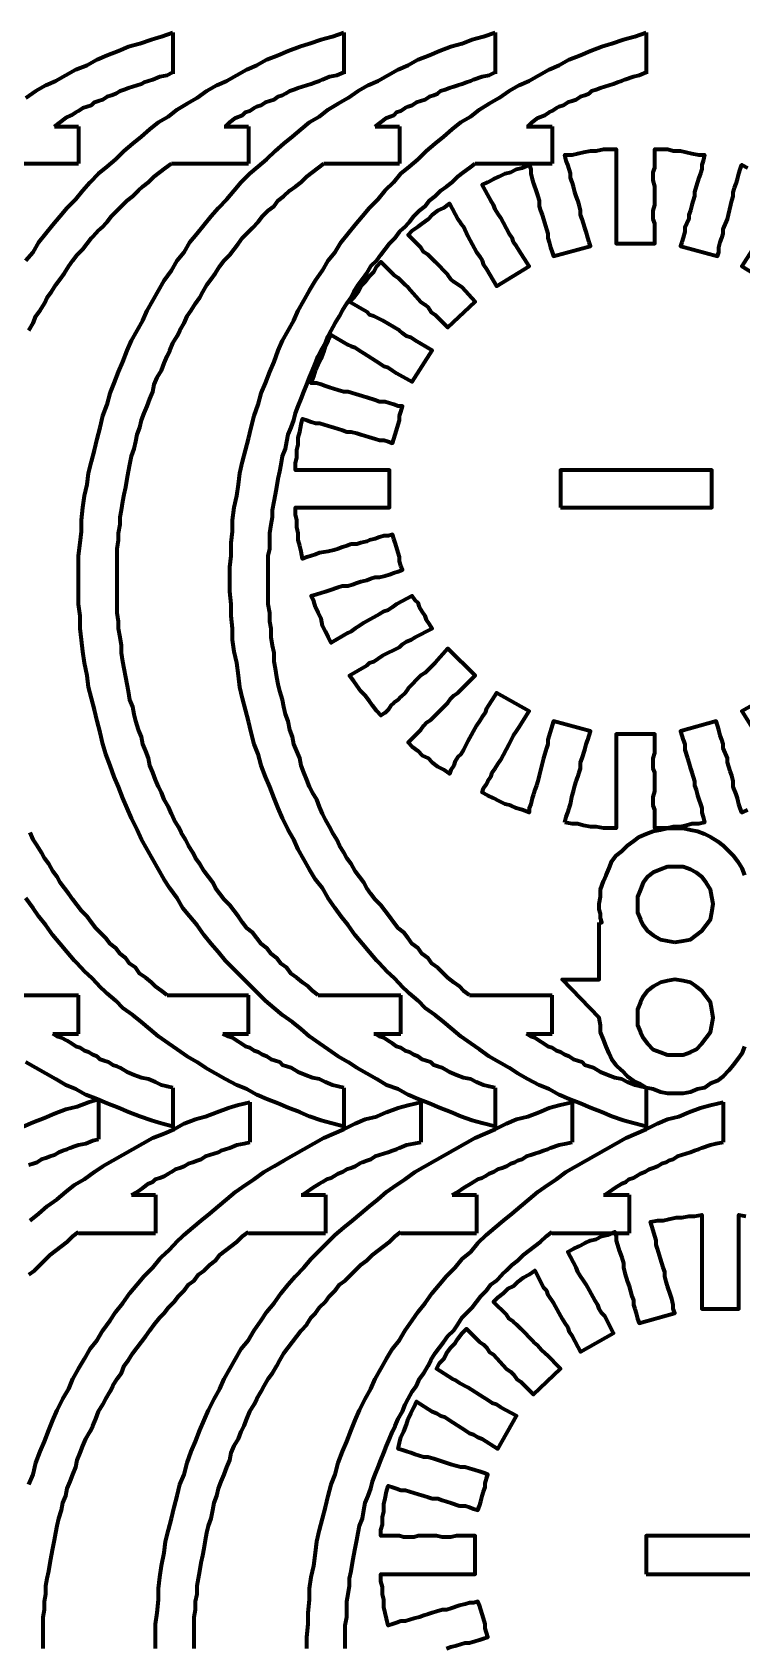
# Model space of a CAD drawing. Header units: inches. Extents: x 3 to 395, y -1 to 557.
# Drawn here: x 268.8 to 324.1, y 429.6 to 555.4 of the extents above; entities that cross this region are included whole.
import ezdxf

# ---------------------------------------------------------------- set-up
doc = ezdxf.new("R2010")
doc.units = ezdxf.units.IN
doc.layers.add('P', color=250, linetype='CONTINUOUS', lineweight=100)

msp = doc.modelspace()

# ---------------------------------------------------------------- linework, layer by layer
at = {"layer": 'P', "color": 0, "linetype": 'CONTINUOUS'}
for points in [[(268.33, 550.33), (269.11, 550.89), (269.89, 551.33), (270.67, 551.67), (271.44, 552.11), (272.22, 552.56), (273.11, 552.89), (273.89, 553.33), (274.67, 553.67), (275.56, 554), (276.33, 554.33), (277.22, 554.56), (278.11, 554.89), (278.89, 555.11), (279.78, 555.44)], [(268.33, 537.67), (268.89, 538.33), (269.33, 539.11), (269.89, 539.78), (270.44, 540.44), (271, 541.11), (271.56, 541.78), (272.22, 542.44), (272.78, 543.11), (273.33, 543.78), (274, 544.44), (274.67, 545), (275.33, 545.56), (276, 546.22), (276.67, 546.78), (277.33, 547.33), (278, 547.89), (278.67, 548.44), (279.44, 548.89), (280.11, 549.44), (280.89, 549.89), (281.67, 550.33), (282.44, 550.89), (283.22, 551.33), (284, 551.67), (284.78, 552.11), (285.56, 552.56), (286.33, 552.89), (287.11, 553.33), (288, 553.67), (288.78, 554), (289.67, 554.33), (290.44, 554.56), (291.33, 554.89), (292.22, 555.11), (293.11, 555.44)], [(272.44, 512.78), (272.44, 513.78), (272.44, 514.67), (272.56, 515.67), (272.67, 516.56), (272.67, 517.44), (272.78, 518.44), (272.89, 519.33), (273.11, 520.22), (273.22, 521.11), (273.44, 522), (273.67, 522.89), (273.89, 523.78), (274.11, 524.67), (274.33, 525.56), (274.67, 526.44), (274.89, 527.33), (275.22, 528.11), (275.56, 529), (275.89, 529.78), (276.22, 530.67), (276.56, 531.44), (277, 532.22), (277.44, 533), (277.78, 533.78), (278.22, 534.56), (278.67, 535.33), (279.11, 536.11), (279.67, 536.89), (280.11, 537.67), (280.67, 538.33), (281.11, 539.11), (281.67, 539.78), (282.22, 540.44), (282.78, 541.11), (283.33, 541.78), (284, 542.44), (284.56, 543.11), (285.11, 543.78), (285.78, 544.44), (286.44, 545), (287.11, 545.56), (287.78, 546.22), (288.44, 546.78), (289.11, 547.33), (289.78, 547.89), (290.44, 548.44), (291.22, 548.89), (291.89, 549.44), (292.67, 549.89), (293.44, 550.33), (294.22, 550.89), (295, 551.33), (295.78, 551.67), (296.56, 552.11), (297.33, 552.56), (298.11, 552.89), (298.89, 553.33), (299.78, 553.67), (300.56, 554), (301.44, 554.33), (302.33, 554.56), (303.11, 554.89), (304, 555.11), (304.89, 555.44)], [(279.78, 555.44), (279.78, 552.22)], [(284.22, 512.78), (284.22, 513.78), (284.33, 514.67), (284.33, 515.67), (284.44, 516.56), (284.44, 517.44), (284.56, 518.44), (284.78, 519.33), (284.89, 520.22), (285, 521.11), (285.22, 522), (285.44, 522.89), (285.67, 523.78), (285.89, 524.67), (286.11, 525.56), (286.44, 526.44), (286.67, 527.33), (287, 528.11), (287.33, 529), (287.67, 529.78), (288, 530.67), (288.33, 531.44), (288.78, 532.22), (289.22, 533), (289.56, 533.78), (290, 534.56), (290.44, 535.33), (290.89, 536.11), (291.44, 536.89), (291.89, 537.67), (292.44, 538.33), (292.89, 539.11), (293.44, 539.78), (294, 540.44), (294.56, 541.11), (295.11, 541.78), (295.78, 542.44), (296.33, 543.11), (297, 543.78), (297.56, 544.44), (298.22, 545), (298.89, 545.56), (299.56, 546.22), (300.22, 546.78), (300.89, 547.33), (301.56, 547.89), (302.22, 548.44), (303, 548.89), (303.67, 549.44), (304.44, 549.89), (305.22, 550.33), (306, 550.89), (306.78, 551.33), (307.56, 551.67), (308.33, 552.11), (309.11, 552.56), (309.89, 552.89), (310.67, 553.33), (311.56, 553.67), (312.33, 554), (313.22, 554.33), (314, 554.56), (314.89, 554.89), (315.78, 555.11), (316.67, 555.44)], [(293.11, 555.44), (293.11, 552.22)], [(304.89, 555.44), (304.89, 552.22)], [(316.67, 555.44), (316.67, 552.22)], [(270.56, 548.11), (271, 548.44), (271.44, 548.78), (271.89, 549), (272.22, 549.22), (272.44, 549.33), (272.78, 549.56), (273.11, 549.67), (273.44, 549.78), (273.67, 550), (274, 550.11), (274.33, 550.22), (274.67, 550.44), (275, 550.56), (275.33, 550.67), (275.67, 550.89), (276, 551), (276.33, 551.11), (276.67, 551.22), (277, 551.33), (277.33, 551.44), (277.56, 551.56), (277.89, 551.67), (278.22, 551.78), (278.78, 552), (279.33, 552.11), (279.78, 552.33)], [(283.89, 548.11), (284.22, 548.44), (284.67, 548.78), (285.22, 549), (285.44, 549.22), (285.78, 549.33), (286.11, 549.56), (286.33, 549.67), (286.67, 549.78), (287, 550), (287.33, 550.11), (287.67, 550.22), (288, 550.44), (288.33, 550.56), (288.56, 550.67), (288.89, 550.89), (289.22, 551), (289.56, 551.11), (289.89, 551.22), (290.22, 551.33), (290.56, 551.44), (290.89, 551.56), (291.22, 551.67), (291.44, 551.78), (292, 552), (292.56, 552.11), (293.11, 552.33)], [(295.56, 548.11), (296, 548.44), (296.44, 548.78), (297, 549), (297.22, 549.22), (297.56, 549.33), (297.89, 549.56), (298.11, 549.67), (298.44, 549.78), (298.78, 550), (299.11, 550.11), (299.44, 550.22), (299.78, 550.44), (300.11, 550.56), (300.44, 550.67), (300.67, 550.89), (301, 551), (301.33, 551.11), (301.67, 551.22), (302, 551.33), (302.33, 551.44), (302.67, 551.56), (303, 551.67), (303.22, 551.78), (303.89, 552), (304.44, 552.11), (304.89, 552.33)], [(307.44, 548.11), (307.78, 548.44), (308.22, 548.78), (308.78, 549), (309.11, 549.22), (309.33, 549.33), (309.67, 549.56), (309.89, 549.67), (310.22, 549.78), (310.56, 550), (310.89, 550.11), (311.22, 550.22), (311.56, 550.44), (311.89, 550.56), (312.22, 550.67), (312.44, 550.89), (312.78, 551), (313.11, 551.11), (313.44, 551.22), (313.78, 551.33), (314.11, 551.44), (314.44, 551.56), (314.78, 551.67), (315, 551.78), (315.67, 552), (316.11, 552.11), (316.67, 552.33)], [(270.56, 548.11), (272.44, 548.11)], [(272.44, 548.11), (272.44, 545.22)], [(283.78, 548.11), (285.67, 548.11)], [(285.67, 548.11), (285.67, 545.22)], [(295.56, 548.11), (297.44, 548.11)], [(297.44, 548.11), (297.44, 545.22)], [(307.33, 548.11), (309.33, 548.11)], [(309.33, 548.11), (309.33, 545.22)], [(293.44, 512.33), (293.78, 512.44), (294.11, 512.56), (294.44, 512.67), (294.89, 512.78), (295.22, 512.89), (295.56, 513), (295.89, 513), (296.33, 513.11), (296.67, 513.22), (297, 513.33), (297.33, 513.44), (297.67, 513.56), (297.56, 513.89), (297.44, 514.22), (297.44, 514.56), (297.33, 514.89), (297.22, 515.33), (297.11, 515.67), (297, 516), (296.89, 516.33), (296.56, 516.22), (296.22, 516.22), (295.89, 516.11), (295.56, 516), (295.11, 515.89), (294.89, 515.78), (294.44, 515.67), (294.11, 515.56), (293.67, 515.56), (293.33, 515.44), (293, 515.33), (292.67, 515.22), (292.33, 515.11), (291.89, 515), (291.22, 514.89), (290.89, 514.78), (290.56, 514.67), (290.22, 514.56), (289.89, 514.44), (289.78, 515), (289.67, 515.44), (289.56, 515.89), (289.56, 516.44), (289.44, 516.89), (289.44, 517.44), (289.33, 517.89), (289.33, 518.44), (290.78, 518.44), (291.11, 518.44), (291.44, 518.44), (291.89, 518.44), (292.22, 518.44), (293.67, 518.44), (294.11, 518.44), (294.44, 518.44), (294.78, 518.44), (295.22, 518.44), (296.67, 518.44), (296.67, 521.33), (295.22, 521.33), (294.89, 521.33), (294.44, 521.33), (294.11, 521.33), (293.67, 521.33), (292.22, 521.33), (291.89, 521.33), (291.44, 521.33), (291.11, 521.33), (290.78, 521.33), (289.33, 521.33), (289.33, 521.89), (289.44, 522.33), (289.44, 522.89), (289.56, 523.33), (289.56, 523.89), (289.67, 524.33), (289.78, 524.89), (289.89, 525.33), (290.22, 525.22), (290.56, 525.11), (290.89, 525), (291.22, 525), (291.89, 524.78), (292.33, 524.67), (292.67, 524.56), (293, 524.44), (293.33, 524.33), (293.67, 524.33), (294.11, 524.22), (294.44, 524.11), (294.78, 524), (295.56, 523.78), (295.89, 523.67), (296.22, 523.67), (296.56, 523.56), (296.89, 523.44), (297, 523.78), (297.11, 524.11), (297.22, 524.44), (297.33, 524.89), (297.44, 525.22), (297.44, 525.56), (297.56, 525.89), (297.67, 526.33), (297.33, 526.33), (297, 526.44), (296.67, 526.56), (296.33, 526.67), (295.89, 526.67), (295.56, 526.78), (294.89, 527), (293.44, 527.44), (293.11, 527.44), (292.67, 527.56), (292, 527.78), (291.67, 527.89), (291.33, 528), (291, 528.11), (290.56, 528.11), (290.78, 528.67), (290.89, 529.11), (291.11, 529.56), (291.33, 530), (291.56, 530.56), (291.67, 531), (291.89, 531.44), (292.11, 531.89), (293.44, 531.11), (293.67, 531), (294, 530.89), (294.33, 530.67), (294.67, 530.44), (295.89, 529.67), (296.22, 529.44), (296.56, 529.33), (296.89, 529.11), (297.22, 528.89), (298.44, 528.22), (300, 530.67), (298.67, 531.44), (298.33, 531.67), (298, 531.78), (297.67, 532), (297.44, 532.22), (296.11, 533), (295.44, 533.33), (295.11, 533.44), (294.89, 533.67), (293.56, 534.44), (293.89, 534.78), (294.22, 535.22), (294.44, 535.67), (294.78, 536), (295.11, 536.44), (295.44, 536.78), (295.67, 537.22), (296, 537.56), (297, 536.56), (297.33, 536.33), (297.56, 536.11), (297.89, 535.78), (298.11, 535.56), (299.11, 534.44), (299.44, 534.22), (299.67, 534), (299.89, 533.67), (300.22, 533.44), (301.22, 532.44), (303.33, 534.44), (302.33, 535.56), (301.67, 536), (301.44, 536.22), (301.22, 536.56), (300.22, 537.56), (299.89, 537.89), (299.67, 538.11), (299.33, 538.33), (299.11, 538.67), (298.11, 539.67), (298.44, 540), (298.89, 540.33), (299.22, 540.56), (299.67, 540.89), (300, 541.22), (300.44, 541.56), (300.89, 541.78), (301.33, 542.11), (302, 540.89), (302.22, 540.56), (302.44, 540.33), (302.78, 539.56), (303.44, 538.33), (303.67, 538), (303.89, 537.67), (304, 537.33), (304.22, 537), (305, 535.67), (307.56, 537.22), (306.78, 538.44), (306.56, 538.78), (306.33, 539.11), (306.22, 539.44), (306, 539.78), (305.33, 541), (305.11, 541.33), (304.89, 541.67), (304.78, 542), (304.56, 542.33), (303.89, 543.56), (304.33, 543.78), (304.78, 544), (305.22, 544.22), (305.67, 544.44), (306.11, 544.56), (306.56, 544.78), (307, 544.89), (307.56, 545.11), (307.67, 544.78), (307.67, 544.44), (307.78, 544), (307.89, 543.67), (308.11, 543), (308.22, 542.67), (308.33, 542.33), (308.33, 541.89), (308.44, 541.56), (308.56, 541.22), (308.67, 540.89), (308.89, 540.11), (309, 539.78), (309, 539.44), (309.11, 539.11), (309.22, 538.67), (309.33, 538.33), (309.44, 538), (312.33, 538.78), (312.22, 539.11), (312.11, 539.44), (312, 539.89), (311.89, 540.22), (311.67, 540.89), (311.56, 541.22), (311.56, 541.56), (311.44, 542), (311.33, 542.33), (311.22, 542.67), (311.11, 543), (311, 543.44), (310.89, 543.78), (310.78, 544.11), (310.78, 544.44), (310.67, 544.78), (310.56, 545.11), (310.44, 545.44), (310.33, 545.89), (310.89, 545.89), (311.33, 546), (311.78, 546.11), (312.33, 546.22), (312.78, 546.22), (313.33, 546.33), (313.78, 546.33), (314.33, 546.33), (314.33, 544.89), (314.33, 544.56), (314.33, 544.22), (314.33, 543.89), (314.33, 543.44), (314.33, 542), (314.33, 541.56), (314.33, 541.22), (314.33, 540.89), (314.33, 540.56), (314.33, 539), (317.33, 539), (317.33, 540.56), (317.22, 540.89), (317.22, 541.22), (317.22, 541.56), (317.33, 542), (317.33, 543.44), (317.22, 543.89), (317.22, 544.22), (317.22, 544.56), (317.33, 544.89), (317.33, 546.33), (317.78, 546.33), (318.33, 546.33), (318.78, 546.22), (319.33, 546.22), (319.78, 546.11), (320.22, 546), (320.78, 545.89), (321.22, 545.89), (321.11, 545.44), (321, 545.11), (321, 544.78), (320.89, 544.44), (320.78, 544.11), (320.67, 543.78), (320.56, 543.44), (320.44, 543), (320.44, 542.67), (320.33, 542.33), (320.22, 542), (320.11, 541.56), (320, 541.22), (320, 540.89), (319.67, 540.22), (319.67, 539.89), (319.56, 539.44), (319.44, 539.11), (319.33, 538.78), (322.22, 538), (322.33, 538.33), (322.33, 538.67), (322.44, 539.11), (322.56, 539.44), (322.67, 539.78), (322.67, 540.11), (323, 540.89), (323.33, 542.33), (323.44, 542.67), (323.44, 543), (323.56, 543.33), (323.67, 543.67), (323.78, 544), (323.89, 544.44), (324, 544.78), (324.11, 545.11), (324.56, 544.89)], [(266.44, 545.22), (272.44, 545.22)], [(268.56, 532.22), (268.89, 532.78), (269.11, 533.33), (269.44, 533.78), (269.78, 534.33), (270, 534.78), (270.33, 535.22), (270.67, 535.78), (271, 536.22), (271.33, 536.67), (271.67, 537.22), (272, 537.67), (272.33, 538.11), (272.78, 538.56), (273.11, 539), (273.44, 539.44), (273.89, 539.89), (274.22, 540.22), (274.67, 540.67), (275, 541.11), (275.44, 541.56), (275.78, 541.89), (276.22, 542.33), (276.67, 542.67), (277.11, 543.11), (277.44, 543.44), (277.89, 543.78), (278.33, 544.22), (278.78, 544.56), (279.22, 544.89), (279.67, 545.22)], [(275.44, 512.78), (275.44, 513.44), (275.44, 514), (275.44, 514.67), (275.44, 515.22), (275.56, 515.89), (275.56, 516.44), (275.67, 517.11), (275.67, 517.67), (275.78, 518.22), (275.89, 518.89), (276, 519.44), (276.11, 520), (276.22, 520.67), (276.33, 521.22), (276.44, 521.78), (276.56, 522.44), (276.78, 523), (276.89, 523.56), (277, 524.11), (277.22, 524.67), (277.33, 525.22), (277.56, 525.78), (277.78, 526.33), (278, 526.89), (278.22, 527.44), (278.33, 528), (278.56, 528.56), (278.89, 529.11), (279.11, 529.67), (279.33, 530.22), (279.56, 530.67), (279.78, 531.22), (280.11, 531.78), (280.33, 532.22), (280.67, 532.78), (280.89, 533.33), (281.22, 533.78), (281.56, 534.33), (281.89, 534.78), (282.11, 535.22), (282.44, 535.78), (282.78, 536.22), (283.11, 536.67), (283.44, 537.22), (283.78, 537.67), (284.22, 538.11), (284.56, 538.56), (284.89, 539), (285.22, 539.44), (285.67, 539.89), (286, 540.22), (286.44, 540.67), (286.78, 541.11), (287.22, 541.56), (287.67, 541.89), (288, 542.33), (288.44, 542.67), (288.89, 543.11), (289.33, 543.44), (289.78, 543.78), (290.22, 544.22), (290.67, 544.56), (291.11, 544.89), (291.56, 545.22)], [(279.67, 545.22), (285.67, 545.22)], [(287.22, 512.78), (287.22, 513.44), (287.22, 514), (287.22, 514.67), (287.33, 515.22), (287.33, 515.89), (287.33, 516.44), (287.44, 517.11), (287.56, 517.67), (287.56, 518.22), (287.67, 518.89), (287.78, 519.44), (287.89, 520), (288, 520.67), (288.11, 521.22), (288.22, 521.78), (288.33, 522.44), (288.56, 523), (288.67, 523.56), (288.78, 524.11), (289, 524.67), (289.22, 525.22), (289.33, 525.78), (289.56, 526.33), (289.78, 526.89), (290, 527.44), (290.22, 528), (290.44, 528.56), (290.67, 529.11), (290.89, 529.67), (291.11, 530.22), (291.33, 530.67), (291.67, 531.22), (291.89, 531.78), (292.11, 532.22), (292.44, 532.78), (292.78, 533.33), (293, 533.78), (293.33, 534.33), (293.67, 534.78), (293.89, 535.22), (294.22, 535.78), (294.56, 536.22), (294.89, 536.67), (295.22, 537.22), (295.67, 537.67), (296, 538.11), (296.33, 538.56), (296.67, 539), (297.11, 539.44), (297.44, 539.89), (297.78, 540.22), (298.22, 540.67), (298.56, 541.11), (299, 541.56), (299.44, 541.89), (299.78, 542.33), (300.22, 542.67), (300.67, 543.11), (301.11, 543.44), (301.56, 543.78), (302, 544.22), (302.44, 544.56), (302.89, 544.89), (303.33, 545.22)], [(291.56, 545.22), (297.44, 545.22)], [(303.33, 545.22), (309.33, 545.22)], [(324.89, 538.44), (324.11, 537.22), (326.67, 535.67)], [(310, 518.44), (321.78, 518.44), (321.78, 521.33), (310, 521.33), (310, 518.44)], [(304.89, 470.22), (304, 470.44), (303.11, 470.67), (302.22, 471), (301.44, 471.33), (300.56, 471.67), (299.78, 472), (298.89, 472.33), (298.11, 472.67), (297.33, 473.11), (296.44, 473.44), (295.67, 473.89), (294.89, 474.33), (294.11, 474.78), (293.44, 475.22), (292.67, 475.67), (291.89, 476.22), (291.22, 476.67), (290.44, 477.22), (289.78, 477.78), (289.11, 478.33), (288.33, 478.89), (287.67, 479.44), (287, 480), (286.44, 480.56), (285.78, 481.22), (285.11, 481.89), (284.56, 482.44), (283.89, 483.11), (283.33, 483.78), (282.78, 484.44), (282.22, 485.11), (281.67, 485.89), (281.11, 486.56), (280.56, 487.22), (280.11, 488), (279.56, 488.78), (279.11, 489.44), (278.67, 490.22), (278.22, 491), (277.78, 491.78), (277.33, 492.56), (277, 493.33), (276.56, 494.22), (276.22, 495), (275.89, 495.78), (275.56, 496.67), (275.22, 497.44), (274.89, 498.33), (274.56, 499.22), (274.33, 500), (274.11, 500.89), (273.89, 501.78), (273.67, 502.67), (273.44, 503.56), (273.22, 504.44), (273.11, 505.33), (272.89, 506.33), (272.78, 507.22), (272.67, 508.11), (272.56, 509), (272.56, 510), (272.44, 510.89), (272.44, 511.89), (272.44, 512.78)], [(291.11, 480.44), (290.67, 480.78), (290.33, 481.11), (289.89, 481.44), (289.44, 481.78), (289, 482.11), (288.67, 482.56), (288.22, 482.89), (287.89, 483.33), (287.44, 483.67), (287.11, 484.11), (286.67, 484.44), (286.33, 484.89), (286, 485.33), (285.56, 485.67), (285.22, 486.11), (284.89, 486.56), (284.56, 487), (284.22, 487.44), (283.78, 487.89), (283.44, 488.33), (283.11, 488.78), (282.89, 489.22), (282.56, 489.67), (282.22, 490.11), (281.89, 490.67), (281.56, 491.11), (281.33, 491.56), (281, 492.11), (280.78, 492.56), (280.44, 493.11), (280.22, 493.56), (279.89, 494.11), (279.67, 494.56), (279.44, 495.11), (279.11, 495.67), (278.89, 496.22), (278.67, 496.67), (278.44, 497.22), (278.22, 497.78), (278, 498.33), (277.89, 498.89), (277.67, 499.44), (277.44, 500), (277.33, 500.56), (277.11, 501.11), (276.89, 501.78), (276.78, 502.33), (276.67, 502.89), (276.44, 503.44), (276.33, 504.11), (276.22, 504.67), (276.11, 505.22), (276, 505.89), (275.89, 506.44), (275.78, 507.11), (275.78, 507.67), (275.67, 508.33), (275.56, 509), (275.56, 509.56), (275.44, 510.22), (275.44, 510.89), (275.44, 511.56), (275.44, 512.11), (275.44, 512.78)], [(316.67, 470.22), (315.78, 470.44), (314.89, 470.67), (314, 471), (313.22, 471.33), (312.33, 471.67), (311.56, 472), (310.67, 472.33), (309.89, 472.67), (309.11, 473.11), (308.33, 473.44), (307.44, 473.89), (306.67, 474.33), (306, 474.78), (305.22, 475.22), (304.44, 475.67), (303.67, 476.22), (303, 476.67), (302.22, 477.22), (301.56, 477.78), (300.89, 478.33), (300.22, 478.89), (299.44, 479.44), (298.89, 480), (298.22, 480.56), (297.56, 481.22), (296.89, 481.89), (296.33, 482.44), (295.67, 483.11), (295.11, 483.78), (294.56, 484.44), (294, 485.11), (293.44, 485.89), (292.89, 486.56), (292.44, 487.22), (291.89, 488), (291.44, 488.78), (290.89, 489.44), (290.44, 490.22), (290, 491), (289.56, 491.78), (289.22, 492.56), (288.78, 493.33), (288.33, 494.22), (288, 495), (287.67, 495.78), (287.33, 496.67), (287, 497.44), (286.67, 498.33), (286.44, 499.22), (286.11, 500), (285.89, 500.89), (285.67, 501.78), (285.44, 502.67), (285.22, 503.56), (285, 504.44), (284.89, 505.33), (284.78, 506.33), (284.56, 507.22), (284.44, 508.11), (284.44, 509), (284.33, 510), (284.33, 510.89), (284.22, 511.89), (284.22, 512.78)], [(302.89, 480.44), (302.44, 480.78), (302.11, 481.11), (301.67, 481.44), (301.22, 481.78), (300.89, 482.11), (300.44, 482.56), (300, 482.89), (299.67, 483.33), (299.22, 483.67), (298.89, 484.11), (298.44, 484.44), (298.11, 484.89), (297.78, 485.33), (297.33, 485.67), (297, 486.11), (296.67, 486.56), (296.33, 487), (296, 487.44), (295.56, 487.89), (295.22, 488.33), (294.89, 488.78), (294.67, 489.22), (294.33, 489.67), (294, 490.11), (293.67, 490.67), (293.33, 491.11), (293.11, 491.56), (292.78, 492.11), (292.56, 492.56), (292.22, 493.11), (292, 493.56), (291.67, 494.11), (291.44, 494.56), (291.22, 495.11), (291, 495.67), (290.67, 496.22), (290.44, 496.67), (290.22, 497.22), (290, 497.78), (289.78, 498.33), (289.67, 498.89), (289.44, 499.44), (289.22, 500), (289.11, 500.56), (288.89, 501.11), (288.78, 501.78), (288.56, 502.33), (288.44, 502.89), (288.33, 503.44), (288.11, 504.11), (288, 504.67), (287.89, 505.22), (287.78, 505.89), (287.67, 506.44), (287.67, 507.11), (287.56, 507.67), (287.44, 508.33), (287.44, 509), (287.33, 509.56), (287.33, 510.22), (287.22, 510.89), (287.22, 511.56), (287.22, 512.11), (287.22, 512.78)], [(310.33, 493.89), (310.44, 494.33), (310.56, 494.67), (310.67, 495), (310.78, 495.33), (310.89, 496), (311, 496.33), (311.11, 496.78), (311.22, 497.11), (311.33, 497.44), (311.44, 497.78), (311.56, 498.11), (311.56, 498.56), (311.67, 498.89), (311.89, 499.56), (312, 500), (312.11, 500.33), (312.22, 500.67), (312.33, 501), (309.44, 501.78), (309, 500.33), (309, 500), (308.89, 499.67), (308.67, 498.89), (308.33, 497.56), (308.22, 497.11), (308.11, 496.78), (308, 496.44), (307.89, 496.11), (307.78, 495.78), (307.67, 495.33), (307.56, 495), (307.56, 494.67), (307, 494.89), (306.56, 495), (306.11, 495.22), (305.67, 495.33), (305.22, 495.56), (304.78, 495.78), (304.33, 496), (303.89, 496.22), (304, 496.56), (304.22, 496.89), (304.33, 497.11), (304.56, 497.44), (304.67, 497.78), (304.89, 498.11), (305.11, 498.44), (305.33, 498.78), (306, 500), (306.33, 500.67), (306.56, 501), (306.78, 501.33), (307.56, 502.56), (305, 504), (304.22, 502.78), (304.11, 502.44), (303.89, 502.11), (303.67, 501.78), (303.44, 501.44), (302.78, 500.22), (302.44, 499.56), (302.22, 499.22), (302, 499), (301.78, 498.67), (301.67, 498.33), (301.44, 498), (301.33, 497.67), (300.89, 498), (300.44, 498.22), (300, 498.56), (299.67, 498.89), (299.22, 499.11), (298.89, 499.44), (298.44, 499.78), (298.11, 500.11), (298.33, 500.33), (298.67, 500.67), (298.89, 500.89), (299.11, 501.11), (299.33, 501.44), (299.56, 501.67), (299.89, 501.89), (300.22, 502.22), (301.22, 503.22), (301.44, 503.56), (301.67, 503.78), (302, 504), (302.33, 504.33), (303.33, 505.33), (301.22, 507.44), (300.22, 506.33), (299.67, 505.78), (299.44, 505.56), (299.11, 505.33), (298.11, 504.33), (297.89, 504), (297.56, 503.67), (297.33, 503.44), (297, 503.22), (296.78, 503), (296.56, 502.67), (296.33, 502.44), (296, 502.22), (295.67, 502.56), (295.33, 503), (295.11, 503.33), (294.78, 503.78), (294.44, 504.11), (294.11, 504.56), (293.89, 504.89), (293.56, 505.33), (294.89, 506.11), (295.11, 506.33), (295.44, 506.44), (296.11, 506.89), (297.44, 507.56), (297.67, 507.78), (298, 508), (298.33, 508.11), (298.67, 508.33), (300, 509), (299.78, 509.33), (299.56, 509.67), (299.44, 510), (299.22, 510.33), (299, 510.67), (298.89, 511), (298.67, 511.22), (298.44, 511.56), (297.22, 510.89), (296.89, 510.67), (296.56, 510.44), (296.22, 510.33), (295.89, 510.11), (294.67, 509.44), (294.33, 509.22), (294, 509), (293.67, 508.78), (293.44, 508.67), (292.11, 507.89), (291.89, 508.33), (291.67, 508.78), (291.44, 509.22), (291.33, 509.78), (291.11, 510.22), (290.89, 510.67), (290.78, 511.11), (290.56, 511.56), (291, 511.67), (291.33, 511.78), (291.67, 511.89), (292, 512), (292.67, 512.22), (293, 512.33), (293.44, 512.33)], [(326.67, 504), (324.11, 502.56), (324.89, 501.33)], [(324.56, 494.89), (324.11, 494.67), (324, 495), (323.89, 495.33), (323.78, 495.78), (323.67, 496.11), (323.44, 496.67), (323.44, 497.11), (323.33, 497.56), (323.22, 497.89), (323.11, 498.22), (323, 498.56), (323, 498.89), (322.67, 499.67), (322.67, 500), (322.56, 500.33), (322.44, 500.67), (322.33, 501.11), (322.22, 501.44), (322.11, 501.78), (319.33, 501), (319.44, 500.67), (319.56, 500.33), (319.67, 500), (319.67, 499.56), (319.89, 498.89), (320, 498.56), (320.11, 498.11), (320.22, 497.78), (320.33, 497.44), (320.44, 497.11), (320.44, 496.78), (320.56, 496.44), (320.67, 496), (320.78, 495.67), (320.89, 495.33), (321, 495), (321, 494.67), (321.11, 494.33), (321.22, 493.89), (320.78, 493.78), (320.22, 493.78), (319.78, 493.67), (319.33, 493.56), (318.78, 493.56), (318.33, 493.44), (317.78, 493.44), (317.33, 493.44), (317.33, 494.89), (317.22, 495.22), (317.22, 495.56), (317.22, 495.89), (317.33, 496.33), (317.33, 497.78), (317.22, 498.11), (317.22, 498.56), (317.22, 498.89), (317.33, 499.33), (317.33, 500.78), (314.33, 500.78), (314.33, 499.33), (314.33, 498.89), (314.33, 498.56), (314.33, 498.22), (314.33, 497.78), (314.33, 496.33), (314.33, 496), (314.33, 495.56), (314.33, 495.22), (314.33, 494.89), (314.33, 493.44), (313.78, 493.44), (313.33, 493.44), (312.78, 493.56), (312.33, 493.56), (311.78, 493.67), (311.33, 493.78), (310.89, 493.78), (310.33, 493.89)], [(313, 486.11), (313.22, 486.11), (313.11, 486.44), (313.11, 486.78), (313, 487.11), (313, 487.56), (313.11, 488.11), (313.11, 488.67), (313.33, 489.33), (313.56, 489.78), (313.78, 490.33), (314, 490.89), (314.33, 491.33), (314.78, 491.67), (315.22, 492.11), (315.67, 492.44), (316.11, 492.78), (316.67, 493), (317.22, 493.22), (317.78, 493.33), (318.33, 493.44), (318.89, 493.44), (319.56, 493.44), (320.11, 493.33), (320.67, 493.22), (321.22, 493), (321.67, 492.78), (322.22, 492.44), (322.67, 492.11), (323.11, 491.67), (323.44, 491.33), (323.78, 490.89), (324.11, 490.33), (324.33, 489.78)], [(279.33, 480.44), (278.89, 480.78), (278.44, 481.11), (278.11, 481.44), (277.67, 481.78), (277.22, 482.11), (276.89, 482.56), (276.44, 482.89), (276.11, 483.33), (275.67, 483.67), (275.33, 484.11), (274.89, 484.44), (274.56, 484.89), (274.11, 485.33), (273.78, 485.67), (273.44, 486.11), (273.11, 486.56), (272.67, 487), (272.33, 487.44), (272, 487.89), (271.67, 488.33), (271.33, 488.78), (271, 489.22), (270.78, 489.67), (270.44, 490.11), (270.11, 490.67), (269.78, 491.11), (269.56, 491.56), (269.22, 492.11), (268.89, 492.56), (268.67, 493.11)], [(318.89, 484.56), (319.56, 484.67), (320.11, 484.78), (320.56, 485.11), (321, 485.44), (321.33, 485.89), (321.67, 486.33), (321.78, 486.89), (321.89, 487.56), (321.78, 488.11), (321.67, 488.67), (321.33, 489.22), (321, 489.67), (320.56, 490), (320.11, 490.22), (319.56, 490.44), (318.89, 490.44), (318.33, 490.44), (317.78, 490.22), (317.22, 490), (316.78, 489.67), (316.44, 489.22), (316.22, 488.67), (316, 488.11), (316, 487.56), (316, 486.89), (316.22, 486.33), (316.44, 485.89), (316.78, 485.44), (317.22, 485.11), (317.78, 484.78), (318.33, 484.67), (318.89, 484.56)], [(293.11, 470.22), (292.22, 470.44), (291.33, 470.67), (290.44, 471), (289.67, 471.33), (288.78, 471.67), (288, 472), (287.11, 472.33), (286.33, 472.67), (285.56, 473.11), (284.78, 473.44), (283.89, 473.89), (283.11, 474.33), (282.33, 474.78), (281.67, 475.22), (280.89, 475.67), (280.11, 476.22), (279.44, 476.67), (278.67, 477.22), (278, 477.78), (277.33, 478.33), (276.67, 478.89), (275.89, 479.44), (275.33, 480), (274.67, 480.56), (274, 481.22), (273.33, 481.89), (272.78, 482.44), (272.11, 483.11), (271.56, 483.78), (271, 484.44), (270.44, 485.11), (269.89, 485.89), (269.33, 486.56), (268.89, 487.22), (268.33, 488)], [(324.33, 476.44), (324.11, 475.89), (323.78, 475.44), (323.44, 475), (323.11, 474.56), (322.67, 474.11), (322.22, 473.78), (321.67, 473.56), (321.22, 473.22), (320.67, 473.11), (320.11, 472.89), (319.56, 472.78), (318.89, 472.78), (318.33, 472.78), (317.78, 472.89), (317.22, 473.11), (316.67, 473.22), (316.11, 473.56), (315.67, 473.78), (315.22, 474.11), (314.78, 474.56), (314.33, 475), (314, 475.44), (313.78, 475.89), (313.56, 476.44), (313.33, 477), (313.11, 477.56), (313.11, 478.11), (313, 478.67), (310.11, 481.67), (313, 481.67), (313, 486.11)], [(318.89, 475.78), (319.56, 475.78), (320.11, 476), (320.56, 476.22), (321, 476.67), (321.33, 477.11), (321.67, 477.56), (321.78, 478.11), (321.89, 478.67), (321.78, 479.33), (321.67, 479.89), (321.33, 480.33), (321, 480.78), (320.56, 481.11), (320.11, 481.44), (319.56, 481.56), (318.89, 481.67), (318.33, 481.56), (317.78, 481.44), (317.22, 481.11), (316.78, 480.78), (316.44, 480.33), (316.22, 479.89), (316, 479.33), (316, 478.67), (316, 478.11), (316.22, 477.56), (316.44, 477.11), (316.78, 476.67), (317.22, 476.22), (317.78, 476), (318.33, 475.78), (318.89, 475.78)], [(266, 480.44), (272.44, 480.44)], [(272.44, 477.44), (272.44, 480.44)], [(279.33, 480.44), (285.67, 480.44)], [(285.67, 477.44), (285.67, 480.44)], [(291.11, 480.44), (297.56, 480.44)], [(297.56, 477.44), (297.56, 480.44)], [(302.89, 480.44), (309.33, 480.44)], [(309.33, 477.44), (309.33, 480.44)], [(270.44, 477.44), (272.44, 477.44)], [(279.78, 473.22), (279.33, 473.33), (278.89, 473.44), (278.44, 473.67), (277.89, 473.89), (277.33, 474), (276.78, 474.22), (276.22, 474.44), (275.67, 474.78), (275.44, 474.89), (275.11, 475), (274.78, 475.22), (274.44, 475.33), (274.11, 475.44), (273.89, 475.67), (273.56, 475.78), (273.22, 476), (272.89, 476.11), (272.56, 476.33), (272.22, 476.44), (271.89, 476.67), (271.56, 476.89), (271.11, 477.11), (270.78, 477.22), (270.44, 477.44)], [(283.67, 477.44), (285.67, 477.44)], [(293.11, 473.22), (292.67, 473.33), (292.22, 473.44), (291.67, 473.67), (291.22, 473.89), (290.67, 474), (290.11, 474.22), (289.56, 474.44), (289, 474.78), (288.67, 474.89), (288.33, 475), (288.11, 475.22), (287.78, 475.33), (287.44, 475.44), (287.11, 475.67), (286.78, 475.78), (286.44, 476), (286.11, 476.11), (285.78, 476.33), (285.44, 476.44), (285.11, 476.67), (284.78, 476.89), (284.44, 477.11), (284.11, 477.22), (283.67, 477.44)], [(295.44, 477.44), (297.56, 477.44)], [(304.89, 473.22), (304.44, 473.33), (304, 473.44), (303.44, 473.67), (303, 473.89), (302.44, 474), (301.89, 474.22), (301.33, 474.44), (300.78, 474.78), (300.44, 474.89), (300.11, 475), (299.89, 475.22), (299.56, 475.33), (299.22, 475.44), (298.89, 475.67), (298.56, 475.78), (298.22, 476), (297.89, 476.11), (297.56, 476.33), (297.22, 476.44), (296.89, 476.67), (296.56, 476.89), (296.22, 477.11), (295.89, 477.22), (295.56, 477.44)], [(307.33, 477.44), (309.33, 477.44)], [(316.67, 473.22), (316.22, 473.33), (315.78, 473.44), (315.22, 473.67), (314.78, 473.89), (314.22, 474), (313.67, 474.22), (313.11, 474.44), (312.56, 474.78), (312.22, 474.89), (311.89, 475), (311.67, 475.22), (311.33, 475.33), (311, 475.44), (310.67, 475.67), (310.33, 475.78), (310, 476), (309.67, 476.11), (309.33, 476.33), (309, 476.44), (308.67, 476.67), (308.33, 476.89), (308, 477.11), (307.67, 477.22), (307.33, 477.44)], [(279.78, 470.22), (278.89, 470.44), (278.11, 470.67), (277.22, 471), (276.33, 471.33), (275.56, 471.67), (274.67, 472), (273.89, 472.33), (273, 472.67), (272.22, 473.11), (271.44, 473.44), (270.67, 473.89), (269.89, 474.33), (269.11, 474.78), (268.33, 475.22)], [(279.78, 473.22), (279.78, 470.11)], [(293.11, 473.22), (293.11, 470.11)], [(304.89, 473.22), (304.89, 470.11)], [(316.67, 473.22), (316.67, 470.11)], [(268.11, 470.22), (268.89, 470.56), (269.78, 470.89), (270.56, 471.22), (271.44, 471.56), (272.33, 471.78), (273.22, 472.11), (274, 472.33)], [(268.56, 442.33), (268.89, 443.11), (269.11, 444), (269.44, 444.89), (269.78, 445.67), (270.11, 446.56), (270.44, 447.33), (270.78, 448.11), (271.22, 449), (271.67, 449.78), (272, 450.56), (272.44, 451.33), (272.89, 452.11), (273.33, 452.89), (273.89, 453.56), (274.33, 454.33), (274.89, 455.11), (275.33, 455.78), (275.89, 456.44), (276.44, 457.22), (277, 457.89), (277.56, 458.56), (278.22, 459.22), (278.78, 459.89), (279.33, 460.44), (280, 461.11), (280.67, 461.78), (281.33, 462.33), (282, 462.89), (282.67, 463.44), (283.33, 464), (284, 464.56), (284.67, 465.11), (285.44, 465.67), (286.11, 466.11), (286.89, 466.67), (287.67, 467.11), (288.44, 467.56), (289.22, 468), (290, 468.44), (290.78, 468.89), (291.56, 469.33), (292.33, 469.67), (293.11, 470), (294, 470.44), (294.78, 470.78), (295.67, 471), (296.44, 471.33), (297.33, 471.67), (298.22, 471.89), (299.11, 472.11)], [(268.67, 462.89), (269.33, 463.44), (270, 464), (270.78, 464.56), (271.44, 465.11), (272.11, 465.67), (272.89, 466.11), (273.67, 466.67), (274.33, 467.11), (275.11, 467.56), (275.89, 468), (276.67, 468.44), (277.44, 468.89), (278.22, 469.33), (279.11, 469.67), (279.89, 470), (280.67, 470.44), (281.56, 470.78), (282.33, 471), (283.22, 471.33), (284.11, 471.67), (284.89, 471.89), (285.78, 472.11)], [(274, 472.33), (274, 469.22)], [(278.44, 429.56), (278.44, 430.44), (278.44, 431.44), (278.56, 432.33), (278.67, 433.33), (278.67, 434.22), (278.78, 435.11), (278.89, 436), (279.11, 437), (279.22, 437.89), (279.44, 438.78), (279.67, 439.67), (279.89, 440.56), (280.11, 441.44), (280.33, 442.33), (280.67, 443.11), (280.89, 444), (281.22, 444.89), (281.56, 445.67), (281.89, 446.56), (282.22, 447.33), (282.56, 448.11), (283, 449), (283.44, 449.78), (283.78, 450.56), (284.22, 451.33), (284.67, 452.11), (285.11, 452.89), (285.67, 453.56), (286.11, 454.33), (286.67, 455.11), (287.11, 455.78), (287.67, 456.44), (288.22, 457.22), (288.78, 457.89), (289.33, 458.56), (290, 459.22), (290.56, 459.89), (291.11, 460.44), (291.78, 461.11), (292.44, 461.78), (293.11, 462.33), (293.78, 462.89), (294.44, 463.44), (295.11, 464), (295.78, 464.56), (296.44, 465.11), (297.22, 465.67), (297.89, 466.11), (298.67, 466.67), (299.44, 467.11), (300.22, 467.56), (301, 468), (301.78, 468.44), (302.56, 468.89), (303.33, 469.33), (304.11, 469.67), (304.89, 470), (305.78, 470.44), (306.56, 470.78), (307.44, 471), (308.33, 471.33), (309.11, 471.67), (310, 471.89), (310.89, 472.11)], [(285.78, 472.11), (285.78, 469)], [(290.22, 429.56), (290.22, 430.44), (290.33, 431.44), (290.33, 432.33), (290.44, 433.33), (290.44, 434.22), (290.56, 435.11), (290.78, 436), (290.89, 437), (291, 437.89), (291.22, 438.78), (291.44, 439.67), (291.67, 440.56), (291.89, 441.44), (292.11, 442.33), (292.44, 443.11), (292.67, 444), (293, 444.89), (293.33, 445.67), (293.67, 446.56), (294, 447.33), (294.33, 448.11), (294.78, 449), (295.22, 449.78), (295.56, 450.56), (296, 451.33), (296.44, 452.11), (296.89, 452.89), (297.44, 453.56), (297.89, 454.33), (298.44, 455.11), (298.89, 455.78), (299.44, 456.44), (300, 457.22), (300.56, 457.89), (301.11, 458.56), (301.78, 459.22), (302.33, 459.89), (303, 460.44), (303.56, 461.11), (304.22, 461.78), (304.89, 462.33), (305.56, 462.89), (306.22, 463.44), (306.89, 464), (307.56, 464.56), (308.22, 465.11), (309, 465.67), (309.67, 466.11), (310.44, 466.67), (311.22, 467.11), (312, 467.56), (312.78, 468), (313.56, 468.44), (314.33, 468.89), (315.11, 469.33), (315.89, 469.67), (316.67, 470), (317.56, 470.44), (318.33, 470.78), (319.22, 471), (320, 471.33), (320.89, 471.67), (321.78, 471.89), (322.67, 472.11)], [(299.11, 472.11), (299.11, 469)], [(310.89, 472.11), (310.89, 469)], [(322.67, 472.11), (322.67, 469)], [(268.56, 467.22), (268.89, 467.33), (269.22, 467.44), (269.56, 467.67), (269.89, 467.78), (270.22, 467.89), (270.56, 468), (270.89, 468.22), (271.22, 468.33), (271.56, 468.44), (271.78, 468.56), (272.11, 468.67), (272.44, 468.78), (273, 468.89), (273.56, 469.11), (274, 469.22)], [(276.56, 464.89), (277, 465.11), (277.44, 465.44), (277.89, 465.78), (278.22, 465.89), (278.44, 466.11), (278.78, 466.22), (279.11, 466.33), (279.44, 466.56), (279.67, 466.67), (280, 466.89), (280.33, 467), (280.67, 467.11), (281, 467.33), (281.33, 467.44), (281.67, 467.56), (282, 467.67), (282.33, 467.89), (282.67, 468), (283, 468.11), (283.33, 468.22), (283.56, 468.33), (283.89, 468.44), (284.22, 468.56), (284.78, 468.78), (285.33, 468.89), (285.78, 469)], [(289.89, 464.89), (290.22, 465.11), (290.67, 465.44), (291.22, 465.78), (291.44, 465.89), (291.78, 466.11), (292.11, 466.22), (292.33, 466.33), (292.67, 466.56), (293, 466.67), (293.33, 466.89), (293.67, 467), (294, 467.11), (294.33, 467.33), (294.56, 467.44), (294.89, 467.56), (295.22, 467.67), (295.56, 467.89), (295.89, 468), (296.22, 468.11), (296.56, 468.22), (296.89, 468.33), (297.22, 468.44), (297.44, 468.56), (298, 468.78), (298.56, 468.89), (299.11, 469)], [(301.56, 464.89), (302, 465.11), (302.44, 465.44), (303, 465.78), (303.22, 465.89), (303.56, 466.11), (303.89, 466.22), (304.11, 466.33), (304.44, 466.56), (304.78, 466.67), (305.11, 466.89), (305.44, 467), (305.78, 467.11), (306.11, 467.33), (306.44, 467.44), (306.67, 467.56), (307, 467.67), (307.33, 467.89), (307.67, 468), (308, 468.11), (308.33, 468.22), (308.67, 468.33), (309, 468.44), (309.22, 468.56), (309.89, 468.78), (310.44, 468.89), (310.89, 469)], [(313.44, 464.89), (313.78, 465.11), (314.22, 465.44), (314.78, 465.78), (315.11, 465.89), (315.33, 466.11), (315.67, 466.22), (315.89, 466.33), (316.22, 466.56), (316.56, 466.67), (316.89, 466.89), (317.22, 467), (317.56, 467.11), (317.89, 467.33), (318.22, 467.44), (318.44, 467.56), (318.78, 467.67), (319.11, 467.89), (319.44, 468), (319.78, 468.11), (320.11, 468.22), (320.44, 468.33), (320.78, 468.44), (321, 468.56), (321.67, 468.78), (322.11, 468.89), (322.67, 469)], [(276.56, 464.89), (278.44, 464.89)], [(278.44, 464.89), (278.44, 461.89)], [(289.78, 464.89), (291.67, 464.89)], [(291.67, 464.89), (291.67, 461.89)], [(301.56, 464.89), (303.44, 464.89)], [(303.44, 464.89), (303.44, 461.89)], [(313.33, 464.89), (315.33, 464.89)], [(315.33, 464.89), (315.33, 461.89)], [(301.11, 429.56), (301.44, 429.67), (301.89, 429.78), (302.22, 429.89), (302.56, 430), (302.89, 430), (303.33, 430.11), (303.67, 430.22), (304, 430.33), (304.33, 430.44), (304.22, 430.78), (304.11, 431.11), (304.11, 431.44), (304, 431.89), (303.89, 432.22), (303.78, 432.56), (303.67, 432.89), (303.56, 433.22), (303.22, 433.11), (302.89, 433.11), (302.56, 433), (302.11, 432.89), (301.44, 432.67), (301.11, 432.56), (300.78, 432.56), (300.33, 432.44), (300, 432.33), (299.67, 432.22), (299.33, 432.11), (299, 432), (298.56, 431.89), (298.22, 431.78), (297.89, 431.67), (297.56, 431.67), (297.22, 431.56), (296.89, 431.44), (296.56, 431.33), (296.44, 431.89), (296.33, 432.33), (296.22, 432.78), (296.22, 433.33), (296.11, 433.78), (296.11, 434.33), (296, 434.78), (296, 435.33), (297.44, 435.33), (297.78, 435.33), (298.11, 435.33), (298.56, 435.33), (298.89, 435.33), (300.33, 435.33), (300.78, 435.33), (301.11, 435.33), (301.44, 435.33), (301.89, 435.33), (303.33, 435.33), (303.33, 438.33), (301.89, 438.33), (301.44, 438.22), (301.11, 438.22), (300.78, 438.22), (300.33, 438.33), (298.89, 438.33), (298.56, 438.22), (298.11, 438.22), (297.78, 438.22), (297.44, 438.33), (296, 438.33), (296, 438.78), (296.11, 439.22), (296.11, 439.78), (296.22, 440.22), (296.22, 440.78), (296.33, 441.22), (296.44, 441.78), (296.56, 442.22), (296.89, 442.11), (297.22, 442), (297.56, 441.89), (297.89, 441.89), (298.22, 441.78), (298.56, 441.67), (298.89, 441.56), (299.33, 441.44), (299.67, 441.33), (300, 441.22), (300.44, 441.22), (300.78, 441.11), (301.11, 441), (301.44, 440.89), (302.11, 440.67), (302.56, 440.67), (302.89, 440.56), (303.22, 440.44), (303.56, 440.33), (303.67, 440.67), (303.78, 441), (303.89, 441.44), (304, 441.78), (304.11, 442.11), (304.11, 442.44), (304.22, 442.78), (304.33, 443.11), (304, 443.22), (303.67, 443.33), (303.33, 443.44), (302.89, 443.56), (302.56, 443.67), (302.22, 443.67), (301.44, 443.89), (300.11, 444.33), (299.67, 444.44), (299.33, 444.44), (299, 444.56), (298.67, 444.67), (298.33, 444.78), (298, 444.89), (297.67, 445), (297.33, 445.11), (297.44, 445.56), (297.56, 446), (297.78, 446.44), (298, 447), (298.11, 447.44), (298.33, 447.89), (298.56, 448.33), (298.78, 448.78), (300, 448), (300.33, 447.89), (300.67, 447.67), (301, 447.56), (301.33, 447.33), (302.56, 446.56), (302.89, 446.33), (303.22, 446.22), (303.56, 446), (303.89, 445.89), (305.11, 445.11), (306.56, 447.67), (305.33, 448.33), (305, 448.56), (304.67, 448.67), (304.33, 448.89), (304, 449.11), (302.78, 449.89), (302.11, 450.22), (301.78, 450.44), (301.56, 450.56), (300.33, 451.33), (300.56, 451.78), (300.89, 452.11), (301.11, 452.56), (301.44, 453), (301.78, 453.33), (302, 453.67), (302.33, 454.11), (302.67, 454.44), (303.67, 453.44), (304, 453.22), (304.22, 453), (304.44, 452.67), (304.78, 452.44), (305.78, 451.33), (306.11, 451.11), (306.33, 450.89), (306.56, 450.56), (306.89, 450.33), (307.89, 449.33), (310, 451.33), (308.89, 452.44), (308.44, 452.89), (308.11, 453.22), (307.89, 453.44), (306.89, 454.44), (306.56, 454.78), (306.33, 455), (306, 455.22), (305.78, 455.56), (304.78, 456.56), (305.11, 456.89), (305.56, 457.22), (305.89, 457.56), (306.33, 457.78), (306.67, 458.11), (307.11, 458.44), (307.56, 458.67), (308, 459), (308.67, 457.67), (308.89, 457.44), (309, 457.11), (309.44, 456.44), (310.11, 455.22), (310.33, 454.89), (310.56, 454.56), (310.67, 454.22), (310.89, 453.89), (311.56, 452.67), (314.11, 454.11), (313.44, 455.44), (313.22, 455.67), (313, 456), (312.89, 456.33), (312.67, 456.67), (312, 457.89), (311.78, 458.22), (311.56, 458.56), (311.33, 458.89), (311.22, 459.22), (310.56, 460.44), (311, 460.67), (311.44, 460.89), (311.89, 461.11), (312.33, 461.33), (312.78, 461.44), (313.22, 461.67), (313.67, 461.78), (314.22, 462), (314.33, 461.67), (314.33, 461.33), (314.44, 461), (314.56, 460.56), (314.78, 460), (314.89, 459.56), (314.89, 459.22), (315, 458.78), (315.11, 458.44), (315.22, 458.11), (315.33, 457.78), (315.56, 457), (315.67, 456.67), (315.67, 456.33), (315.78, 456), (315.89, 455.67), (316, 455.22), (316.11, 454.89), (318.89, 455.67), (318.78, 456), (318.78, 456.33), (318.67, 456.78), (318.56, 457.11), (318.33, 457.78), (318.22, 458.11), (318.11, 458.56), (318.11, 458.89), (318, 459.22), (317.89, 459.56), (317.78, 459.89), (317.56, 460.67), (317.44, 461), (317.44, 461.33), (317.33, 461.67), (317.22, 462.11), (317.11, 462.44), (317, 462.78), (317.56, 462.89), (318, 462.89), (318.44, 463), (319, 463.11), (319.44, 463.11), (320, 463.22), (320.44, 463.22), (321, 463.33), (321, 461.89), (321, 461.44), (321, 461.11), (321, 460.78), (321, 460.33), (321, 458.89), (321, 458.56), (321, 458.11), (321, 457.78), (321, 457.44), (321, 456), (323.89, 456), (323.89, 457.44), (323.89, 457.78), (323.89, 458.11), (323.89, 458.44), (323.89, 458.89), (323.89, 460.33), (323.89, 460.78), (323.89, 461.11), (323.89, 461.44), (323.89, 461.89), (323.89, 463.33), (324.44, 463.22)], [(268.56, 458.67), (269, 459), (269.44, 459.44), (269.78, 459.78), (270.22, 460.22), (270.67, 460.56), (271.11, 460.89), (271.56, 461.22), (272, 461.67), (272.44, 462)], [(269.67, 429.56), (269.67, 430.11), (269.67, 430.78), (269.67, 431.33), (269.67, 432), (269.78, 432.56), (269.78, 433.22), (269.89, 433.78), (269.89, 434.44), (270, 435), (270.11, 435.56), (270.22, 436.22), (270.33, 436.78), (270.44, 437.33), (270.56, 438), (270.67, 438.56), (270.78, 439.11), (270.89, 439.67), (271.11, 440.33), (271.22, 440.89), (271.44, 441.44), (271.56, 442), (271.78, 442.56), (272, 443.11), (272.22, 443.67), (272.33, 444.22), (272.56, 444.78), (272.78, 445.33), (273, 445.89), (273.33, 446.44), (273.56, 446.89), (273.78, 447.44), (274, 448), (274.33, 448.56), (274.56, 449), (274.89, 449.56), (275.11, 450), (275.44, 450.56), (275.78, 451), (276, 451.56), (276.33, 452), (276.67, 452.56), (277, 453), (277.33, 453.44), (277.67, 453.89), (278, 454.33), (278.33, 454.78), (278.78, 455.33), (279.11, 455.67), (279.44, 456.11), (279.89, 456.56), (280.22, 457), (280.67, 457.44), (281, 457.89), (281.44, 458.22), (281.78, 458.67), (282.22, 459), (282.67, 459.44), (283.11, 459.78), (283.44, 460.22), (283.89, 460.56), (284.33, 460.89), (284.78, 461.22), (285.22, 461.67), (285.67, 462)], [(272.44, 461.89), (278.44, 461.89)], [(281.44, 429.56), (281.44, 430.11), (281.44, 430.78), (281.44, 431.33), (281.44, 432), (281.56, 432.56), (281.56, 433.22), (281.67, 433.78), (281.67, 434.44), (281.78, 435), (281.89, 435.56), (282, 436.22), (282.11, 436.78), (282.22, 437.33), (282.33, 438), (282.44, 438.56), (282.56, 439.11), (282.78, 439.67), (282.89, 440.33), (283, 440.89), (283.22, 441.44), (283.33, 442), (283.56, 442.56), (283.78, 443.11), (284, 443.67), (284.22, 444.22), (284.33, 444.78), (284.56, 445.33), (284.89, 445.89), (285.11, 446.44), (285.33, 446.89), (285.56, 447.44), (285.78, 448), (286.11, 448.56), (286.33, 449), (286.67, 449.56), (286.89, 450), (287.22, 450.56), (287.56, 451), (287.89, 451.56), (288.11, 452), (288.44, 452.56), (288.78, 453), (289.11, 453.44), (289.44, 453.89), (289.78, 454.33), (290.22, 454.78), (290.56, 455.33), (290.89, 455.67), (291.22, 456.11), (291.67, 456.56), (292, 457), (292.44, 457.44), (292.78, 457.89), (293.22, 458.22), (293.67, 458.67), (294, 459), (294.44, 459.44), (294.89, 459.78), (295.33, 460.22), (295.78, 460.56), (296.22, 460.89), (296.67, 461.22), (297.11, 461.67), (297.56, 462)], [(285.67, 461.89), (291.67, 461.89)], [(293.22, 429.56), (293.22, 430.11), (293.22, 430.78), (293.22, 431.33), (293.33, 432), (293.33, 432.56), (293.33, 433.22), (293.44, 433.78), (293.56, 434.44), (293.56, 435), (293.67, 435.56), (293.78, 436.22), (293.89, 436.78), (294, 437.33), (294.11, 438), (294.22, 438.56), (294.33, 439.11), (294.56, 439.67), (294.67, 440.33), (294.78, 440.89), (295, 441.44), (295.22, 442), (295.33, 442.56), (295.56, 443.11), (295.78, 443.67), (296, 444.22), (296.22, 444.78), (296.44, 445.33), (296.67, 445.89), (296.89, 446.44), (297.11, 446.89), (297.33, 447.44), (297.67, 448), (297.89, 448.56), (298.11, 449), (298.44, 449.56), (298.78, 450), (299, 450.56), (299.33, 451), (299.67, 451.56), (299.89, 452), (300.22, 452.56), (300.56, 453), (300.89, 453.44), (301.22, 453.89), (301.67, 454.33), (302, 454.78), (302.33, 455.33), (302.67, 455.67), (303.11, 456.11), (303.44, 456.56), (303.78, 457), (304.22, 457.44), (304.56, 457.89), (305, 458.22), (305.44, 458.67), (305.78, 459), (306.22, 459.44), (306.67, 459.78), (307.11, 460.22), (307.56, 460.56), (308, 460.89), (308.44, 461.22), (308.89, 461.67), (309.33, 462)], [(297.56, 461.89), (303.44, 461.89)], [(309.33, 461.89), (315.33, 461.89)], [(316.67, 435.33), (328.44, 435.33), (328.44, 438.33), (316.67, 438.33), (316.67, 435.33)]]:
    msp.add_lwpolyline(points, dxfattribs=at)

doc.saveas('drawing.dxf')
